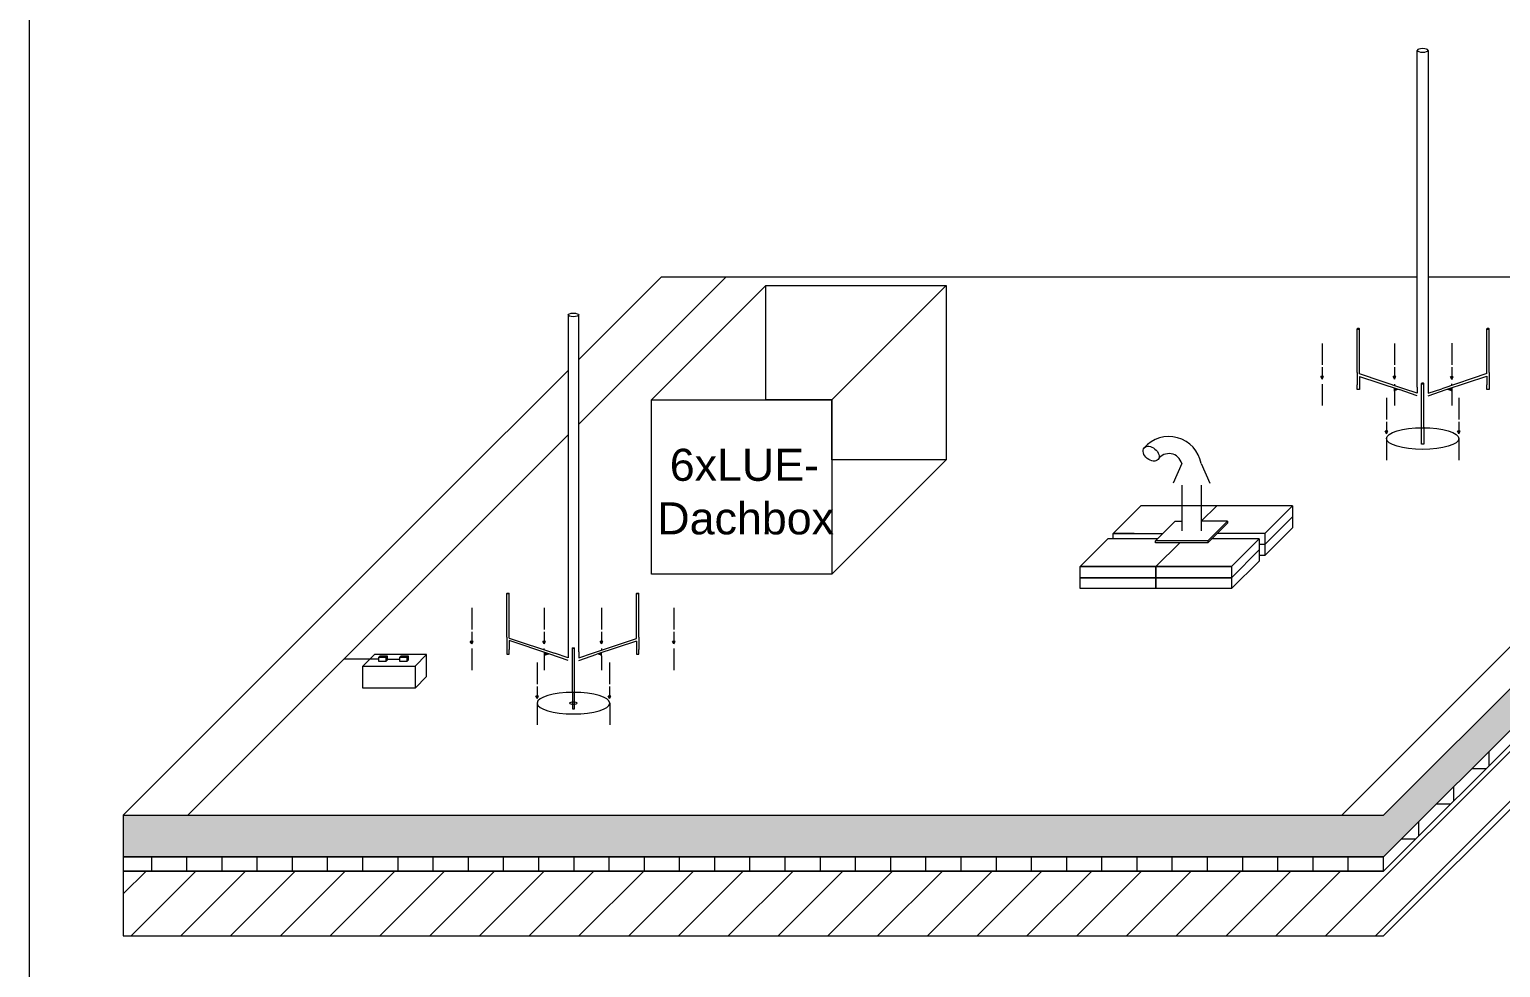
# Model space of a CAD drawing. Extents: x -1132 to 613, y -233 to 616.
# Drawn here: x 202.6 to 328, y -80 to 0 of the extents above; entities that cross this region are included whole.
import ezdxf
from ezdxf.lldxf.tags import DXFTag

# ---------------------------------------------------------------- set-up
doc = ezdxf.new("R2010")
doc.units = 0
doc.layers.get('0').update_dxf_attribs({"lineweight": 13})
for name, color, linetype, lineweight, true_color in [('Boden 8.OG', 7, 'Continuous', 13, 0xc0c0c0), ('Bodenplatten', 9, 'Continuous', 13, 0x808080), ('EL01_WAN_Blitzschutz_kuenstliche_Leiter', 1, 'Continuous', 13, 0xff0000), ('EL01_WAN_Fangleitungen bestehend Kün', 1, 'Continuous', 13, 0xff0000), ('EL01_WAN_Fangleitungen Nat', 7, 'Continuous', 13, 0x009900), ('EL01_WAN_Geometrie', 3, 'Continuous', 13, 0x00ff00), ('EL01_WAN_Pfeil', 1, 'Continuous', 13, 0xff0000), ('EL01_WAN_Venti', 1, 'Continuous', 13, 0xff0000), ('EL01_WAN_Wasserschutz', 1, 'Continuous', 13, 0xff0000), ('Erde Kies Gestein', 9, 'Continuous', 13, 0x808080), ('Isolation Boden 8.OG', 7, 'Continuous', 13, 0x00e500)]:
    doc.layers.add(name, color=color, linetype=linetype, lineweight=lineweight, true_color=true_color)
doc.layers.add('EL01_WAN_Dachleiterstütze', color=7, linetype='Continuous', lineweight=13)
doc.layers.add('EL01_WAN_Text', color=7, linetype='Continuous', lineweight=13)
doc.styles.get("Standard").update_dxf_attribs({"font": 'arial.ttf'})
tags = doc.linetypes.add('fein_strichliert', pattern=[4, 1, -2, 1]).pattern_tags.tags
tags[8:9] = [DXFTag(74, 4), DXFTag(75, 0), DXFTag(340, '0'), DXFTag(46, 0.0), DXFTag(50, 0.0), DXFTag(44, 0.0), DXFTag(45, 0.0)]
tags[6:7] = [DXFTag(74, 4), DXFTag(75, 0), DXFTag(340, '0'), DXFTag(46, 0.0), DXFTag(50, 0.0), DXFTag(44, 0.0), DXFTag(45, 0.0)]
tags[4:5] = [DXFTag(74, 4), DXFTag(75, 0), DXFTag(340, '0'), DXFTag(46, 0.0), DXFTag(50, 0.0), DXFTag(44, 0.0), DXFTag(45, 0.0)]

# ---------------------------------------------------------------- blocks, each defined once
blk = doc.blocks.new('Schraffur-A0UJ2EB6XE', base_point=(250.96, -53.37))
at = {"linetype": 'ByBlock', "lineweight": -2, "ltscale": 0.13}
blk.add_hatch(color=0, dxfattribs=at).paths.add_polyline_path([(251.21, -53.33), (251.11, -53.29), (251.01, -53.26), (250.96, -53.25), (251.34, -53.12), (251.34, -53.37), (251.31, -53.36)])
blk = doc.blocks.new('Polygon-A0UJ2EBKXE', base_point=(231, -56.14))
at = {"color": 0, "linetype": 'ByBlock', "lineweight": -2, "ltscale": 0.13}
for p, q in [((231, -56.14), (231, -54.26)), ((231, -54.26), (235.45, -54.26)), ((235.45, -54.26), (235.45, -56.14)), ((235.45, -56.14), (231, -56.14))]:
    blk.add_line(p, q, dxfattribs=at)
blk = doc.blocks.new('Schraffur-A0UJ2EBSXE', base_point=(213, -71.74))
at = {"color": 0, "lineweight": -2}
for p, q in [((327, -62.75), (327, -61.53)), ((325.53, -63), (326.75, -63)), ((324, -65.75), (324, -64.53)), ((322.53, -66), (323.75, -66)), ((321, -68.75), (321, -67.53)), ((319.53, -69), (320.75, -69)), ((213, -71.74), (213, -70.52)), ((216, -71.74), (216, -70.52)), ((219, -71.74), (219, -70.52)), ((222, -71.74), (222, -70.52)), ((225, -71.74), (225, -70.52)), ((228, -71.74), (228, -70.52)), ((231, -71.74), (231, -70.52)), ((234, -71.74), (234, -70.52)), ((237, -71.74), (237, -70.52)), ((240, -71.74), (240, -70.52)), ((243, -71.74), (243, -70.52)), ((246, -71.74), (246, -70.52)), ((249, -71.74), (249, -70.52)), ((252, -71.74), (252, -70.52)), ((255, -71.74), (255, -70.52)), ((258, -71.74), (258, -70.52)), ((261, -71.74), (261, -70.52)), ((264, -71.74), (264, -70.52)), ((267, -71.74), (267, -70.52)), ((270, -71.74), (270, -70.52)), ((273, -71.74), (273, -70.52)), ((276, -71.74), (276, -70.52)), ((279, -71.74), (279, -70.52)), ((282, -71.74), (282, -70.52)), ((285, -71.74), (285, -70.52)), ((288, -71.74), (288, -70.52)), ((291, -71.74), (291, -70.52)), ((294, -71.74), (294, -70.52)), ((297, -71.74), (297, -70.52)), ((300, -71.74), (300, -70.52)), ((303, -71.74), (303, -70.52)), ((306, -71.74), (306, -70.52)), ((309, -71.74), (309, -70.52)), ((312, -71.74), (312, -70.52)), ((315, -71.74), (315, -70.52)), ((318, -71.74), (318, -70.52))]:
    blk.add_line(p, q, dxfattribs=at)
blk = doc.blocks.new('Polygon-A0UJ2EBUXE', base_point=(234.16, -53.86))
at = {"color": 0, "linetype": 'ByBlock', "lineweight": -2, "ltscale": 0.13}
for p, q in [((234.16, -53.5), (234.76, -53.5)), ((234.16, -53.86), (234.16, -53.5)), ((234.76, -53.86), (234.16, -53.86)), ((234.76, -53.5), (234.76, -53.86))]:
    blk.add_line(p, q, dxfattribs=at)
blk = doc.blocks.new('Polygon-A0UJ2EBYXE', base_point=(294.96, -43.42))
at = {"color": 0, "linetype": 'ByBlock', "lineweight": -2, "ltscale": 0.13}
for p, q in [((294.96, -43.42), (294.96, -42.96)), ((294.96, -42.96), (299.19, -42.96)), ((298.73, -43.42), (294.96, -43.42)), ((299.19, -42.96), (298.73, -43.42))]:
    blk.add_line(p, q, dxfattribs=at)
blk = doc.blocks.new('Polygon-A0UJ2EC2XE', base_point=(255.61, -46.42))
at = {"color": 0, "linetype": 'ByBlock', "lineweight": -2, "ltscale": 0.13}
for p, q in [((255.61, -46.42), (255.61, -31.55)), ((255.61, -31.55), (270.98, -31.55)), ((270.98, -31.55), (270.98, -46.42)), ((270.98, -46.42), (255.61, -46.42))]:
    blk.add_line(p, q, dxfattribs=at)
blk = doc.blocks.new('Polygon-A0UJ2EC8XE', base_point=(292.14, -46.72))
at = {"color": 0, "linetype": 'ByBlock', "lineweight": -2, "ltscale": 0.13}
for p, q in [((292.14, -46.72), (292.14, -45.78)), ((292.14, -45.78), (298.6, -45.78)), ((298.6, -45.78), (298.6, -46.72)), ((298.6, -46.72), (292.14, -46.72))]:
    blk.add_line(p, q, dxfattribs=at)
blk = doc.blocks.new('Polygon-A0UJ2ED8XE', base_point=(292.14, -47.65))
at = {"color": 0, "linetype": 'ByBlock', "lineweight": -2, "ltscale": 0.13}
for p, q in [((292.14, -47.65), (292.14, -46.72)), ((292.14, -46.72), (298.6, -46.72)), ((298.6, -46.72), (298.6, -47.65)), ((298.6, -47.65), (292.14, -47.65))]:
    blk.add_line(p, q, dxfattribs=at)
blk = doc.blocks.new('Schraffur-A0UJ2EDGXE', base_point=(210.58, -77.26))
at = {"color": 0, "lineweight": -2}
for p, q in [((313.06, -77.26), (363.86, -26.46)), ((317.31, -77.26), (363.86, -30.7)), ((210.58, -73.68), (212.52, -71.74)), ((211.24, -77.26), (216.76, -71.74)), ((215.48, -77.26), (221, -71.74)), ((219.73, -77.26), (225.24, -71.74)), ((223.97, -77.26), (229.49, -71.74)), ((228.21, -77.26), (233.73, -71.74)), ((232.45, -77.26), (237.97, -71.74)), ((236.7, -77.26), (242.21, -71.74)), ((240.94, -77.26), (246.46, -71.74)), ((245.18, -77.26), (250.7, -71.74)), ((249.42, -77.26), (254.94, -71.74)), ((253.67, -77.26), (259.18, -71.74)), ((257.91, -77.26), (263.43, -71.74)), ((262.15, -77.26), (267.67, -71.74)), ((266.4, -77.26), (271.91, -71.74)), ((270.64, -77.26), (276.15, -71.74)), ((274.88, -77.26), (280.4, -71.74)), ((279.12, -77.26), (284.64, -71.74)), ((283.37, -77.26), (288.88, -71.74)), ((287.61, -77.26), (293.13, -71.74)), ((291.85, -77.26), (297.37, -71.74)), ((296.09, -77.26), (301.61, -71.74)), ((300.34, -77.26), (305.85, -71.74)), ((304.58, -77.26), (310.1, -71.74)), ((308.82, -77.26), (314.34, -71.74))]:
    blk.add_line(p, q, dxfattribs=at)
blk = doc.blocks.new('Polygon-A0UJ2EDIXE', base_point=(265.36, -36.66))
at = {"color": 0, "linetype": 'ByBlock', "lineweight": -2, "ltscale": 0.13}
for p, q in [((265.36, -31.55), (265.36, -21.8)), ((265.36, -21.8), (280.73, -21.8)), ((280.73, -21.8), (280.73, -36.66)), ((270.98, -31.55), (265.36, -31.55)), ((270.98, -36.66), (270.98, -31.55)), ((280.73, -36.66), (270.98, -36.66))]:
    blk.add_line(p, q, dxfattribs=at)
blk = doc.blocks.new('Polygon-A0UJ2EDKXE', base_point=(232.37, -53.86))
at = {"color": 0, "linetype": 'ByBlock', "lineweight": -2, "ltscale": 0.13}
for p, q in [((232.37, -53.5), (232.97, -53.5)), ((232.37, -53.86), (232.37, -53.5)), ((232.97, -53.86), (232.37, -53.86)), ((232.97, -53.5), (232.97, -53.86))]:
    blk.add_line(p, q, dxfattribs=at)
blk = doc.blocks.new('Schraffur-A0UJ2EDSXE', base_point=(210.58, -70.52))
at = {"linetype": 'ByBlock', "lineweight": -2, "ltscale": 0.13}
blk.add_hatch(color=0, dxfattribs=at).paths.add_polyline_path([(210.58, -66.97), (318.01, -66.97), (363.86, -21.11), (363.86, -24.67), (318.01, -70.52), (210.58, -70.52)])
blk = doc.blocks.new('Polygon-A0UJ2EE4XE', base_point=(298.57, -43.74))
at = {"color": 0, "linetype": 'ByBlock', "lineweight": -2, "ltscale": 0.13}
for p, q in [((298.57, -43.74), (298.57, -43.58)), ((303.02, -43.58), (298.57, -43.58)), ((303.02, -43.74), (298.57, -43.74)), ((303.02, -43.58), (303.02, -43.74))]:
    blk.add_line(p, q, dxfattribs=at)
blk = doc.blocks.new('Polygon-A0UJ2EEOXE', base_point=(202.58, -124.51))
at = {"color": 0, "linetype": 'ByBlock', "lineweight": -2, "ltscale": 0.13}
blk.add_line((202.58, -124.51), (202.58, 108.03), dxfattribs=at)
blk = doc.blocks.new('Schraffur-A0UJ2EEYXE', base_point=(246.45, -53.41))
at = {"linetype": 'ByBlock', "lineweight": -2, "ltscale": 0.13}
blk.add_hatch(color=0, dxfattribs=at).paths.add_polyline_path([(246.45, -53.41), (246.45, -53.09), (246.94, -53.25), (246.9, -53.26), (246.74, -53.3), (246.58, -53.36), (246.5, -53.39)])
blk = doc.blocks.new('Polygon-A0UJ2EFYXE', base_point=(210.58, -77.26))
at = {"color": 0, "linetype": 'ByBlock', "lineweight": -2, "ltscale": 0.13}
for p, q in [((363.86, -25.89), (318.01, -71.74)), ((318.01, -77.26), (363.86, -31.41)), ((210.58, -71.74), (210.58, -77.26)), ((318.01, -71.74), (210.58, -71.74)), ((210.58, -77.26), (318.01, -77.26))]:
    blk.add_line(p, q, dxfattribs=at)
blk = doc.blocks.new('Schraffur-A0UJ2EGUXE', base_point=(323.35, -30.85))
at = {"linetype": 'ByBlock', "lineweight": -2, "ltscale": 0.13}
blk.add_hatch(color=0, dxfattribs=at).paths.add_polyline_path([(323.71, -30.8), (323.55, -30.74), (323.39, -30.7), (323.35, -30.69), (323.83, -30.53), (323.83, -30.85), (323.79, -30.83)])
blk = doc.blocks.new('Polygon-A0UJ2EH8XE', base_point=(298.6, -47.65))
at = {"color": 0, "linetype": 'ByBlock', "lineweight": -2, "ltscale": 0.13}
for p, q in [((298.6, -47.65), (298.6, -46.72)), ((298.6, -46.72), (305.05, -46.72)), ((305.05, -46.72), (305.05, -47.65)), ((305.05, -47.65), (298.6, -47.65))]:
    blk.add_line(p, q, dxfattribs=at)
blk = doc.blocks.new('Polygon-A0UJ2EI0XE', base_point=(210.58, -70.52))
at = {"color": 0, "linetype": 'ByBlock', "lineweight": -2, "ltscale": 0.13}
for p, q in [((318.01, -66.97), (363.86, -21.11)), ((318.01, -70.52), (363.86, -24.67)), ((210.58, -66.97), (210.58, -70.52)), ((210.58, -66.97), (318.01, -66.97)), ((210.58, -70.52), (318.01, -70.52))]:
    blk.add_line(p, q, dxfattribs=at)
blk = doc.blocks.new('Polygon-A0UJ2EIKXE', base_point=(210.58, -71.74))
at = {"color": 0, "linetype": 'ByBlock', "lineweight": -2, "ltscale": 0.13}
for p, q in [((363.86, -24.67), (318.01, -70.52)), ((318.01, -71.74), (363.86, -25.89)), ((210.58, -70.52), (210.58, -71.74)), ((318.01, -70.52), (210.58, -70.52)), ((210.58, -71.74), (318.01, -71.74))]:
    blk.add_line(p, q, dxfattribs=at)
blk = doc.blocks.new('Polygon-A0UJ2EIQXE', base_point=(298.6, -46.72))
at = {"color": 0, "linetype": 'ByBlock', "lineweight": -2, "ltscale": 0.13}
for p, q in [((298.6, -46.72), (298.6, -45.78)), ((298.6, -45.78), (305.05, -45.78)), ((305.05, -45.78), (305.05, -46.72)), ((305.05, -46.72), (298.6, -46.72))]:
    blk.add_line(p, q, dxfattribs=at)
blk = doc.blocks.new('Schraffur-A0UJ2EJEXE', base_point=(318.94, -30.81))
at = {"linetype": 'ByBlock', "lineweight": -2, "ltscale": 0.13}
blk.add_hatch(color=0, dxfattribs=at).paths.add_polyline_path([(318.94, -30.56), (319.33, -30.69), (319.27, -30.7), (319.17, -30.73), (319.07, -30.77), (318.97, -30.8), (318.94, -30.81)])

msp = doc.modelspace()

# ---------------------------------------------------------------- linework, layer by layer
at = {"layer": 'Bodenplatten', "ltscale": 0.13}
for p, q in [((312.78, -26.74), (312.78, -28.58)), ((318.95, -26.74), (318.95, -28.58)), ((323.83, -26.73), (323.83, -28.57)), ((312.77, -30.21), (312.77, -32.05)), ((318.94, -30.21), (318.94, -30.35)), ((318.94, -30.81), (318.94, -30.56)), ((323.83, -30.31), (323.83, -30.2)), ((323.83, -30.53), (323.83, -30.85)), ((318.25, -31.39), (318.25, -33.23)), ((324.42, -31.39), (324.42, -33.23)), ((318.25, -34.86), (318.25, -36.71)), ((324.42, -34.86), (324.42, -36.71)), ((294.96, -42.96), (297.32, -40.6)), ((310.23, -40.6), (297.32, -40.6)), ((303.78, -40.6), (302.46, -41.91)), ((307.88, -42.96), (310.23, -40.6)), ((310.23, -40.6), (310.23, -42.47)), ((307.88, -43.89), (310.23, -41.54)), ((307.88, -44.83), (310.23, -42.47)), ((292.14, -45.78), (294.49, -43.42)), ((297.73, -43.42), (294.49, -43.42)), ((296.75, -42.96), (294.96, -42.96)), ((298.6, -45.78), (300.63, -43.74)), ((307.41, -43.42), (303.34, -43.42)), ((307.88, -42.96), (303.81, -42.96)), ((305.05, -45.78), (307.41, -43.42)), ((307.41, -43.42), (307.41, -45.3)), ((307.88, -42.96), (307.88, -44.83)), ((305.05, -46.72), (307.41, -44.36)), ((307.88, -43.89), (307.41, -43.89)), ((307.88, -44.83), (307.41, -44.83)), ((298.6, -45.78), (292.14, -45.78)), ((305.05, -45.78), (298.6, -45.78)), ((305.05, -47.65), (307.41, -45.3)), ((240.28, -49.29), (240.28, -51.13)), ((246.45, -49.29), (246.45, -51.13)), ((251.34, -49.3), (251.34, -51.14)), ((257.51, -49.3), (257.51, -51.14)), ((240.28, -52.76), (240.28, -54.61)), ((246.45, -52.87), (246.45, -52.76)), ((246.45, -53.09), (246.45, -53.41)), ((251.34, -52.77), (251.34, -52.91)), ((251.34, -53.37), (251.34, -53.12)), ((257.51, -52.77), (257.51, -54.61)), ((245.86, -53.95), (245.86, -55.79)), ((252.03, -53.95), (252.03, -55.79)), ((245.86, -57.42), (245.86, -59.27)), ((252.04, -57.42), (252.04, -59.27))]:
    msp.add_line(p, q, dxfattribs=at)
at = {"layer": 'Bodenplatten', "linetype": 'fein_strichliert', "ltscale": 0.13}
for p, q in [((318.94, -30.81), (318.94, -32.05)), ((323.83, -30.85), (323.83, -32.05)), ((246.45, -53.41), (246.45, -54.61)), ((251.34, -53.37), (251.34, -54.61))]:
    msp.add_line(p, q, dxfattribs=at)
at = {"layer": 'Bodenplatten', "ltscale": 0.13}
msp.add_ellipse((321.34, -34.86), major_axis=(-3.09, 0), ratio=0.298519, dxfattribs=at)
at = {"layer": 'Bodenplatten', "ltscale": 0.13, "extrusion": (0, 0, -1)}
for major_axis, ratio in [((3.09, 0), 0.298519), ((-0.327, 0), 0.266667)]:
    msp.add_ellipse((248.95, -57.42), major_axis=major_axis, ratio=ratio, dxfattribs=at)
at = {"layer": 'EL01_WAN_Blitzschutz_kuenstliche_Leiter', "linetype": 'Continuous', "ltscale": 0.13}
for p, q in [((320.88, -30.48), (320.88, -1.76)), ((321.8, -1.76), (321.8, -30.48)), ((315.76, -26.83), (315.76, -25.51)), ((315.95, -26.83), (315.95, -25.51)), ((326.82, -26.82), (326.82, -25.51)), ((327.01, -26.82), (327.01, -25.51)), ((315.76, -29.24), (315.76, -30.29)), ((319.72, -30.61), (315.95, -29.35)), ((315.95, -29.56), (319.33, -30.69)), ((315.95, -29.56), (315.95, -30.29)), ((326.82, -29.32), (326.82, -29.23)), ((326.82, -29.53), (326.82, -30.29)), ((327.01, -29.23), (327.01, -30.29)), ((321.23, -31.48), (321.23, -30.17)), ((321.43, -31.48), (321.43, -30.17)), ((321.23, -34.95), (321.23, -33.89)), ((321.43, -33.89), (321.43, -34.95))]:
    msp.add_line(p, q, dxfattribs=at)
at = {"layer": 'EL01_WAN_Blitzschutz_kuenstliche_Leiter', "ltscale": 0.13}
for p, q in [((248.49, -24.32), (248.49, -53.04)), ((249.41, -53.04), (249.41, -24.32)), ((243.27, -49.38), (243.27, -48.07)), ((243.47, -49.38), (243.47, -48.07)), ((254.33, -49.38), (254.33, -48.07)), ((254.53, -49.38), (254.53, -48.07)), ((243.27, -51.79), (243.27, -52.85)), ((243.47, -51.88), (247.33, -53.17)), ((246.95, -53.25), (243.47, -52.09)), ((243.47, -52.09), (243.47, -52.85)), ((250.57, -53.17), (254.33, -51.91)), ((254.33, -52.12), (250.95, -53.25)), ((254.33, -52.12), (254.33, -52.85)), ((254.53, -51.8), (254.53, -52.85)), ((248.86, -54.04), (248.86, -52.73)), ((249.05, -54.04), (249.05, -52.73)), ((248.86, -56.45), (248.86, -57.51)), ((249.05, -57.51), (249.05, -56.45))]:
    msp.add_line(p, q, dxfattribs=at)
at = {"layer": 'EL01_WAN_Blitzschutz_kuenstliche_Leiter', "linetype": 'fein_strichliert', "ltscale": 0.13}
for p, q in [((315.76, -29.24), (315.76, -26.83)), ((315.95, -29.24), (315.95, -26.83)), ((326.82, -29.23), (326.82, -26.82)), ((327.01, -29.23), (327.01, -26.82)), ((326.82, -29.32), (322.96, -30.61)), ((323.34, -30.69), (326.82, -29.53)), ((315.76, -30.68), (315.76, -30.29)), ((315.95, -30.68), (315.76, -30.68)), ((315.95, -30.29), (315.95, -30.68)), ((320.88, -31.21), (319.33, -30.69)), ((320.88, -31), (319.72, -30.61)), ((320.88, -30.48), (320.88, -31)), ((321.8, -30.48), (321.8, -31)), ((321.8, -31), (322.96, -30.61)), ((321.8, -31.21), (323.34, -30.69)), ((326.82, -30.67), (326.82, -30.29)), ((327.01, -30.67), (326.82, -30.67)), ((327.01, -30.29), (327.01, -30.67)), ((321.23, -33.89), (321.23, -31.48)), ((321.43, -33.89), (321.43, -31.48)), ((321.23, -35.33), (321.23, -34.95)), ((321.43, -34.95), (321.43, -35.33)), ((321.43, -35.33), (321.23, -35.33)), ((243.27, -51.79), (243.27, -49.38)), ((243.47, -51.79), (243.47, -49.38)), ((254.33, -51.8), (254.33, -49.38)), ((254.53, -51.8), (254.53, -49.38)), ((243.27, -52.85), (243.27, -53.23)), ((243.27, -53.23), (243.47, -53.23)), ((243.47, -53.23), (243.47, -52.85)), ((248.49, -53.77), (246.95, -53.25)), ((248.49, -53.55), (247.33, -53.17)), ((248.49, -53.04), (248.49, -53.55)), ((249.41, -53.04), (249.41, -53.55)), ((249.41, -53.55), (250.57, -53.17)), ((249.41, -53.77), (250.95, -53.25)), ((254.33, -52.85), (254.33, -53.24)), ((254.33, -53.24), (254.53, -53.24)), ((254.53, -53.24), (254.53, -52.85)), ((248.86, -56.45), (248.86, -54.04)), ((249.05, -56.45), (249.05, -54.04)), ((248.86, -57.51), (248.86, -57.89)), ((249.05, -57.89), (249.05, -57.51)), ((248.86, -57.89), (249.05, -57.89))]:
    msp.add_line(p, q, dxfattribs=at)
at = {"layer": 'EL01_WAN_Blitzschutz_kuenstliche_Leiter', "linetype": 'Continuous', "ltscale": 0.13, "extrusion": (0, 0, -1)}
for centre, major_axis, ratio in [((321.34, -1.76), (-0.459, 0), 0.334873), ((315.86, -25.51), (-0.0985, 0), 0.362455), ((326.91, -25.51), (-0.0985, 0), 0.362455), ((321.33, -30.17), (-0.0985, 0), 0.362455)]:
    msp.add_ellipse(centre, major_axis=major_axis, ratio=ratio, dxfattribs=at)
at = {"layer": 'EL01_WAN_Blitzschutz_kuenstliche_Leiter', "ltscale": 0.13}
for centre, major_axis, ratio in [((248.95, -24.32), (0.459, 0), 0.334873), ((243.37, -48.07), (0.0985, 0), 0.362455), ((254.43, -48.07), (0.0985, 0), 0.362455), ((248.95, -52.73), (0.0985, 0), 0.362455)]:
    msp.add_ellipse(centre, major_axis=major_axis, ratio=ratio, dxfattribs=at)
at = {"layer": 'EL01_WAN_Dachleiterstütze', "ltscale": 0.13}
for p, q in [((231, -54.26), (231.99, -53.28)), ((236.44, -53.28), (231.99, -53.28)), ((232.37, -53.5), (232.48, -53.38)), ((232.48, -53.38), (233.08, -53.38)), ((232.97, -53.5), (233.08, -53.38)), ((232.97, -53.86), (233.08, -53.74)), ((233.08, -53.38), (233.08, -53.74)), ((234.16, -53.5), (234.27, -53.38)), ((234.27, -53.38), (234.87, -53.38)), ((234.76, -53.5), (234.87, -53.38)), ((234.76, -53.86), (234.87, -53.74)), ((234.87, -53.38), (234.87, -53.74)), ((235.45, -54.26), (236.44, -53.28)), ((236.44, -55.15), (236.44, -53.28)), ((235.45, -56.14), (236.44, -55.15))]:
    msp.add_line(p, q, dxfattribs=at)
at = {"layer": 'EL01_WAN_Fangleitungen bestehend Kün', "ltscale": 0.13}
for p, q in [((249.41, -33.64), (261.93, -21.11)), ((314.44, -66.97), (360.29, -21.11)), ((243.82, -39.23), (248.49, -34.55)), ((216.08, -66.97), (243.82, -39.23)), ((232.37, -53.68), (229.37, -53.68)), ((233.03, -53.68), (234.16, -53.68))]:
    msp.add_line(p, q, dxfattribs=at)
at = {"layer": 'EL01_WAN_Fangleitungen Nat', "ltscale": 0.13}
for p, q in [((315.95, -29.35), (315.95, -29.24)), ((243.47, -51.88), (243.47, -51.79)), ((254.33, -51.91), (254.33, -51.8))]:
    msp.add_line(p, q, dxfattribs=at)
at = {"layer": 'EL01_WAN_Pfeil', "color": 1, "ltscale": 0.13, "true_color": 0xff0000}
for p, q in [((312.78, -28.77), (312.78, -29.8)), ((318.95, -28.77), (318.95, -29.8)), ((323.83, -28.78), (323.83, -29.81)), ((312.78, -29.8), (312.66, -29.58)), ((312.89, -29.58), (312.66, -29.58)), ((312.78, -29.8), (312.89, -29.58)), ((318.95, -29.8), (318.83, -29.58)), ((319.06, -29.58), (318.83, -29.58)), ((318.95, -29.8), (319.06, -29.58)), ((323.83, -29.81), (323.72, -29.59)), ((323.95, -29.59), (323.72, -29.59)), ((323.83, -29.81), (323.95, -29.59)), ((318.25, -33.43), (318.25, -34.46)), ((324.42, -33.43), (324.42, -34.46)), ((318.37, -34.24), (318.14, -34.24)), ((318.25, -34.46), (318.14, -34.24)), ((318.25, -34.46), (318.37, -34.24)), ((324.54, -34.24), (324.31, -34.24)), ((324.42, -34.46), (324.31, -34.24)), ((324.42, -34.46), (324.54, -34.24)), ((240.28, -51.34), (240.28, -52.37)), ((246.45, -51.34), (246.45, -52.37)), ((251.34, -51.34), (251.34, -52.37)), ((257.51, -51.34), (257.51, -52.37)), ((240.4, -52.15), (240.16, -52.15)), ((240.28, -52.37), (240.16, -52.15)), ((240.28, -52.37), (240.4, -52.15)), ((246.57, -52.15), (246.34, -52.15)), ((246.45, -52.37), (246.34, -52.15)), ((246.45, -52.37), (246.57, -52.15)), ((251.46, -52.15), (251.22, -52.15)), ((251.34, -52.37), (251.22, -52.15)), ((251.34, -52.37), (251.46, -52.15)), ((257.63, -52.15), (257.39, -52.15)), ((257.51, -52.37), (257.39, -52.15)), ((257.51, -52.37), (257.63, -52.15)), ((245.86, -56), (245.86, -57.03)), ((252.03, -56), (252.03, -57.03)), ((245.86, -57.03), (245.75, -56.81)), ((245.98, -56.81), (245.75, -56.81)), ((245.86, -57.03), (245.98, -56.81)), ((252.03, -57.03), (251.92, -56.81)), ((252.15, -56.81), (251.92, -56.81)), ((252.03, -57.03), (252.15, -56.81))]:
    msp.add_line(p, q, dxfattribs=at)
at = {"layer": 'EL01_WAN_Venti', "color": 5, "ltscale": 0.13, "true_color": 0x0000ff}
for p, q in [((255.61, -31.55), (265.36, -21.8)), ((270.98, -31.55), (280.73, -21.8)), ((270.98, -46.42), (280.73, -36.66))]:
    msp.add_line(p, q, dxfattribs=at)
at = {"layer": 'EL01_WAN_Wasserschutz', "ltscale": 0.13}
for p, q in [((300.8, -36.99), (300.06, -38.65)), ((302.46, -36.99), (303.2, -38.65)), ((300.8, -38.84), (300.8, -42.74)), ((302.46, -38.84), (302.46, -42.74)), ((298.57, -43.58), (300.24, -41.91)), ((300.24, -41.91), (300.8, -41.91)), ((304.69, -41.91), (302.46, -41.91)), ((304.69, -41.91), (303.02, -43.58)), ((303.02, -43.74), (304.69, -42.07)), ((304.69, -41.91), (304.69, -42.07))]:
    msp.add_line(p, q, dxfattribs=at)
for centre, radius, start, end in [((299.71, -37.48, 30.06), 2.79, 10.1792, 139.1772), ((299.72, -37.25, 30.06), 1.11, 13.5163, 146.8427)]:
    msp.add_arc(centre, radius, start, end, dxfattribs=at)
msp.add_ellipse((298.19, -36.15), major_axis=(0.593, -0.492), ratio=0.673026, dxfattribs=at)
at = {"layer": 'Erde Kies Gestein', "ltscale": 0.13}
for p, q in [((249.41, -28.13), (256.43, -21.11)), ((320.88, -21.11), (256.43, -21.11)), ((318.01, -66.97), (363.86, -21.11)), ((363.86, -21.11), (321.8, -21.11)), ((237.99, -39.55), (248.49, -29.05)), ((237.99, -39.55), (210.58, -66.97)), ((210.58, -66.97), (318.01, -66.97))]:
    msp.add_line(p, q, dxfattribs=at)

# ---------------------------------------------------------------- block references
at = {"layer": 'Boden 8.OG', "ltscale": 0.13}
for name in ['Polygon-A0UJ2EFYXE', 'Schraffur-A0UJ2EDGXE']:
    msp.add_blockref(name, (210.58, -77.26), dxfattribs=at)
at = {"layer": 'Bodenplatten', "ltscale": 0.13}
for name, p in [('Polygon-A0UJ2EBYXE', (294.96, -43.42)), ('Polygon-A0UJ2EC8XE', (292.14, -46.72)), ('Polygon-A0UJ2EIQXE', (298.6, -46.72)), ('Polygon-A0UJ2ED8XE', (292.14, -47.65)), ('Polygon-A0UJ2EH8XE', (298.6, -47.65))]:
    msp.add_blockref(name, p, dxfattribs=at)
at = {"layer": 'EL01_WAN_Dachleiterstütze', "ltscale": 0.13}
for name, p in [('Polygon-A0UJ2EDKXE', (232.37, -53.86)), ('Polygon-A0UJ2EBUXE', (234.16, -53.86)), ('Polygon-A0UJ2EBKXE', (231, -56.14))]:
    msp.add_blockref(name, p, dxfattribs=at)
at = {"layer": 'EL01_WAN_Geometrie', "ltscale": 0.13}
msp.add_blockref('Polygon-A0UJ2EEOXE', (202.58, -124.51), dxfattribs=at)
at = {"layer": 'EL01_WAN_Venti', "color": 5, "ltscale": 0.13, "true_color": 0x0000ff}
for name, p in [('Polygon-A0UJ2EDIXE', (265.36, -36.66)), ('Polygon-A0UJ2EC2XE', (255.61, -46.42))]:
    msp.add_blockref(name, p, dxfattribs=at)
at = {"layer": 'EL01_WAN_Wasserschutz', "ltscale": 0.13}
msp.add_blockref('Polygon-A0UJ2EE4XE', (298.57, -43.74), dxfattribs=at)
at = {"layer": 'Erde Kies Gestein', "ltscale": 0.13}
for name, p in [('Schraffur-A0UJ2EDSXE', (210.58, -70.52)), ('Polygon-A0UJ2EI0XE', (210.58, -70.52)), ('Schraffur-A0UJ2EJEXE', (318.94, -30.81)), ('Schraffur-A0UJ2EGUXE', (323.35, -30.85)), ('Schraffur-A0UJ2EEYXE', (246.45, -53.41)), ('Schraffur-A0UJ2EB6XE', (250.96, -53.37))]:
    msp.add_blockref(name, p, dxfattribs=at)
at = {"layer": 'Isolation Boden 8.OG', "ltscale": 0.13}
for name, p in [('Polygon-A0UJ2EIKXE', (210.58, -71.74)), ('Schraffur-A0UJ2EBSXE', (213, -71.74))]:
    msp.add_blockref(name, p, dxfattribs=at)

# ---------------------------------------------------------------- texts
at = {"layer": 'EL01_WAN_Text', "color": 5, "ltscale": 0.13, "true_color": 0x0000ff, "insert": (256.1, -35.73), "char_height": 2.7326, "attachment_point": 1, "line_spacing_factor": 1.002}
msp.add_mtext('{\\fArial; 6xLUE-\\PDachbox}', dxfattribs=at)

doc.saveas('drawing.dxf')
